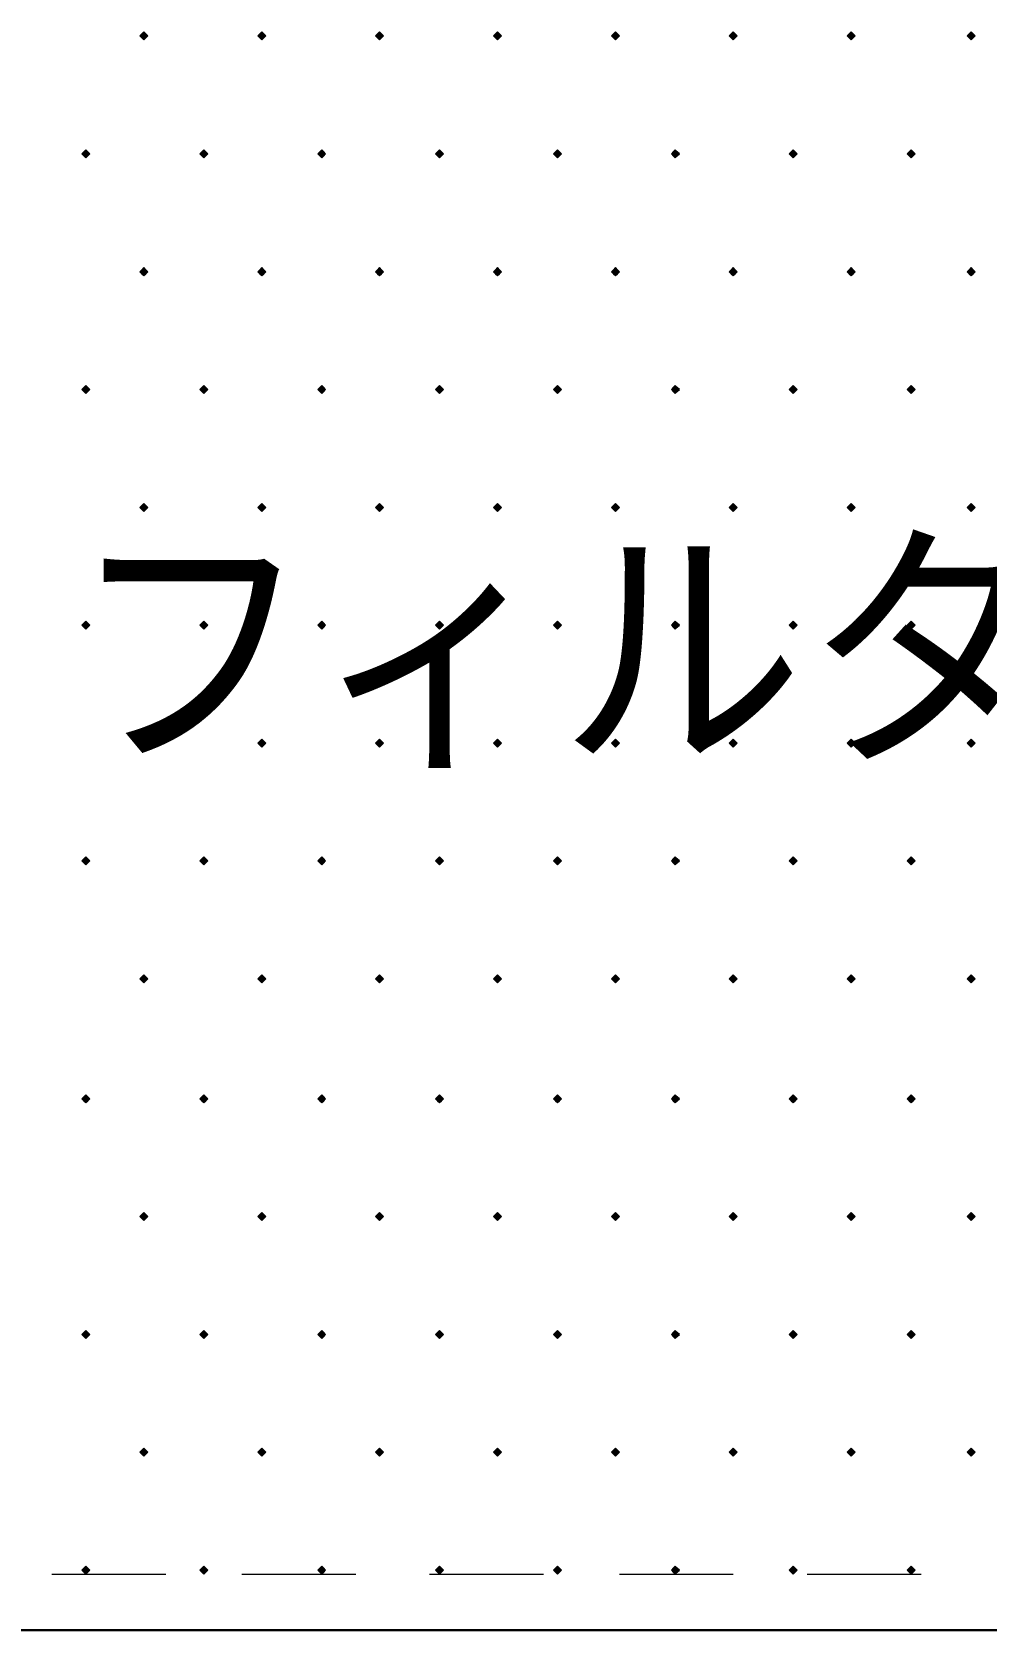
# Model space of a CAD drawing. Header units: millimetres. Extents: x 0 to 420, y 0 to 297.
# Drawn here: x 260.94 to 271.05, y 181.84 to 198.78 of the extents above; entities that cross this region are included whole.
import ezdxf
from ezdxf.enums import TextEntityAlignment as Align

# ---------------------------------------------------------------- set-up
doc = ezdxf.new("R2010")
doc.units = ezdxf.units.MM
doc.styles.add('kst32b', font='NotoSansJP-Variable.ttf')

msp = doc.modelspace()

# ---------------------------------------------------------------- hatches: boundary and pattern name
for points in [[(262.128, 198.776), (262.107, 198.755), (262.086, 198.734), (262.107, 198.713), (262.128, 198.691), (262.149, 198.713), (262.17, 198.734), (262.149, 198.755), (262.128, 198.776)], [(263.377, 198.776), (263.356, 198.755), (263.335, 198.734), (263.356, 198.713), (263.377, 198.691), (263.398, 198.713), (263.419, 198.734), (263.398, 198.755), (263.377, 198.776)], [(264.626, 198.776), (264.604, 198.755), (264.583, 198.734), (264.604, 198.713), (264.626, 198.691), (264.647, 198.713), (264.668, 198.734), (264.647, 198.755), (264.626, 198.776)], [(265.875, 198.776), (265.853, 198.755), (265.832, 198.734), (265.853, 198.713), (265.875, 198.691), (265.896, 198.713), (265.917, 198.734), (265.896, 198.755), (265.875, 198.776)], [(267.123, 198.776), (267.102, 198.755), (267.081, 198.734), (267.102, 198.713), (267.123, 198.691), (267.145, 198.713), (267.166, 198.734), (267.145, 198.755), (267.123, 198.776)], [(268.372, 198.776), (268.351, 198.755), (268.33, 198.734), (268.351, 198.713), (268.372, 198.691), (268.393, 198.713), (268.414, 198.734), (268.393, 198.755), (268.372, 198.776)], [(269.621, 198.776), (269.6, 198.755), (269.579, 198.734), (269.6, 198.713), (269.621, 198.691), (269.642, 198.713), (269.663, 198.734), (269.642, 198.755), (269.621, 198.776)], [(270.891, 198.776), (270.87, 198.755), (270.849, 198.734), (270.87, 198.713), (270.891, 198.691), (270.912, 198.713), (270.933, 198.734), (270.912, 198.755), (270.891, 198.776)], [(261.514, 197.527), (261.493, 197.506), (261.472, 197.485), (261.493, 197.464), (261.514, 197.443), (261.535, 197.464), (261.557, 197.485), (261.535, 197.506), (261.514, 197.527)], [(262.763, 197.527), (262.742, 197.506), (262.721, 197.485), (262.742, 197.464), (262.763, 197.443), (262.784, 197.464), (262.805, 197.485), (262.784, 197.506), (262.763, 197.527)], [(264.012, 197.527), (263.991, 197.506), (263.97, 197.485), (263.991, 197.464), (264.012, 197.443), (264.033, 197.464), (264.054, 197.485), (264.033, 197.506), (264.012, 197.527)], [(265.261, 197.527), (265.239, 197.506), (265.218, 197.485), (265.239, 197.464), (265.261, 197.443), (265.282, 197.464), (265.303, 197.485), (265.282, 197.506), (265.261, 197.527)], [(266.51, 197.527), (266.488, 197.506), (266.467, 197.485), (266.488, 197.464), (266.51, 197.443), (266.531, 197.464), (266.552, 197.485), (266.531, 197.506), (266.51, 197.527)], [(267.758, 197.527), (267.737, 197.506), (267.716, 197.485), (267.737, 197.464), (267.758, 197.443), (267.779, 197.464), (267.801, 197.485), (267.779, 197.506), (267.758, 197.527)], [(269.007, 197.527), (268.986, 197.506), (268.965, 197.485), (268.986, 197.464), (269.007, 197.443), (269.028, 197.464), (269.05, 197.485), (269.028, 197.506), (269.007, 197.527)], [(270.256, 197.527), (270.235, 197.506), (270.214, 197.485), (270.235, 197.464), (270.256, 197.443), (270.277, 197.464), (270.298, 197.485), (270.277, 197.506), (270.256, 197.527)], [(262.128, 196.279), (262.107, 196.257), (262.086, 196.236), (262.107, 196.215), (262.128, 196.194), (262.149, 196.215), (262.17, 196.236), (262.149, 196.257), (262.128, 196.279)], [(263.377, 196.279), (263.356, 196.257), (263.335, 196.236), (263.356, 196.215), (263.377, 196.194), (263.398, 196.215), (263.419, 196.236), (263.398, 196.257), (263.377, 196.279)], [(264.626, 196.279), (264.604, 196.257), (264.583, 196.236), (264.604, 196.215), (264.626, 196.194), (264.647, 196.215), (264.668, 196.236), (264.647, 196.257), (264.626, 196.279)], [(265.875, 196.279), (265.853, 196.257), (265.832, 196.236), (265.853, 196.215), (265.875, 196.194), (265.896, 196.215), (265.917, 196.236), (265.896, 196.257), (265.875, 196.279)], [(267.123, 196.279), (267.102, 196.257), (267.081, 196.236), (267.102, 196.215), (267.123, 196.194), (267.145, 196.215), (267.166, 196.236), (267.145, 196.257), (267.123, 196.279)], [(268.372, 196.279), (268.351, 196.257), (268.33, 196.236), (268.351, 196.215), (268.372, 196.194), (268.393, 196.215), (268.414, 196.236), (268.393, 196.257), (268.372, 196.279)], [(269.621, 196.279), (269.6, 196.257), (269.579, 196.236), (269.6, 196.215), (269.621, 196.194), (269.642, 196.215), (269.663, 196.236), (269.642, 196.257), (269.621, 196.279)], [(270.891, 196.279), (270.87, 196.257), (270.849, 196.236), (270.87, 196.215), (270.891, 196.194), (270.912, 196.215), (270.933, 196.236), (270.912, 196.257), (270.891, 196.279)], [(261.514, 195.03), (261.493, 195.008), (261.472, 194.987), (261.493, 194.966), (261.514, 194.945), (261.535, 194.966), (261.557, 194.987), (261.535, 195.008), (261.514, 195.03)], [(262.763, 195.03), (262.742, 195.008), (262.721, 194.987), (262.742, 194.966), (262.763, 194.945), (262.784, 194.966), (262.805, 194.987), (262.784, 195.008), (262.763, 195.03)], [(264.012, 195.03), (263.991, 195.008), (263.97, 194.987), (263.991, 194.966), (264.012, 194.945), (264.033, 194.966), (264.054, 194.987), (264.033, 195.008), (264.012, 195.03)], [(265.261, 195.03), (265.239, 195.008), (265.218, 194.987), (265.239, 194.966), (265.261, 194.945), (265.282, 194.966), (265.303, 194.987), (265.282, 195.008), (265.261, 195.03)], [(266.51, 195.03), (266.488, 195.008), (266.467, 194.987), (266.488, 194.966), (266.51, 194.945), (266.531, 194.966), (266.552, 194.987), (266.531, 195.008), (266.51, 195.03)], [(267.758, 195.03), (267.737, 195.008), (267.716, 194.987), (267.737, 194.966), (267.758, 194.945), (267.779, 194.966), (267.801, 194.987), (267.779, 195.008), (267.758, 195.03)], [(269.007, 195.03), (268.986, 195.008), (268.965, 194.987), (268.986, 194.966), (269.007, 194.945), (269.028, 194.966), (269.05, 194.987), (269.028, 195.008), (269.007, 195.03)], [(270.256, 195.03), (270.235, 195.008), (270.214, 194.987), (270.235, 194.966), (270.256, 194.945), (270.277, 194.966), (270.298, 194.987), (270.277, 195.008), (270.256, 195.03)], [(262.128, 193.781), (262.107, 193.76), (262.086, 193.738), (262.107, 193.717), (262.128, 193.696), (262.149, 193.717), (262.17, 193.738), (262.149, 193.76), (262.128, 193.781)], [(263.377, 193.781), (263.356, 193.76), (263.335, 193.738), (263.356, 193.717), (263.377, 193.696), (263.398, 193.717), (263.419, 193.738), (263.398, 193.76), (263.377, 193.781)], [(264.626, 193.781), (264.604, 193.76), (264.583, 193.738), (264.604, 193.717), (264.626, 193.696), (264.647, 193.717), (264.668, 193.738), (264.647, 193.76), (264.626, 193.781)], [(265.875, 193.781), (265.853, 193.76), (265.832, 193.738), (265.853, 193.717), (265.875, 193.696), (265.896, 193.717), (265.917, 193.738), (265.896, 193.76), (265.875, 193.781)], [(267.123, 193.781), (267.102, 193.76), (267.081, 193.738), (267.102, 193.717), (267.123, 193.696), (267.145, 193.717), (267.166, 193.738), (267.145, 193.76), (267.123, 193.781)], [(268.372, 193.781), (268.351, 193.76), (268.33, 193.738), (268.351, 193.717), (268.372, 193.696), (268.393, 193.717), (268.414, 193.738), (268.393, 193.76), (268.372, 193.781)], [(269.621, 193.781), (269.6, 193.76), (269.579, 193.738), (269.6, 193.717), (269.621, 193.696), (269.642, 193.717), (269.663, 193.738), (269.642, 193.76), (269.621, 193.781)], [(270.891, 193.781), (270.87, 193.76), (270.849, 193.738), (270.87, 193.717), (270.891, 193.696), (270.912, 193.717), (270.933, 193.738), (270.912, 193.76), (270.891, 193.781)], [(261.514, 192.532), (261.493, 192.511), (261.472, 192.49), (261.493, 192.469), (261.514, 192.447), (261.535, 192.469), (261.557, 192.49), (261.535, 192.511), (261.514, 192.532)], [(262.763, 192.532), (262.742, 192.511), (262.721, 192.49), (262.742, 192.469), (262.763, 192.447), (262.784, 192.469), (262.805, 192.49), (262.784, 192.511), (262.763, 192.532)], [(264.012, 192.532), (263.991, 192.511), (263.97, 192.49), (263.991, 192.469), (264.012, 192.447), (264.033, 192.469), (264.054, 192.49), (264.033, 192.511), (264.012, 192.532)], [(265.261, 192.532), (265.239, 192.511), (265.218, 192.49), (265.239, 192.469), (265.261, 192.447), (265.282, 192.469), (265.303, 192.49), (265.282, 192.511), (265.261, 192.532)], [(266.51, 192.532), (266.488, 192.511), (266.467, 192.49), (266.488, 192.469), (266.51, 192.447), (266.531, 192.469), (266.552, 192.49), (266.531, 192.511), (266.51, 192.532)], [(267.758, 192.532), (267.737, 192.511), (267.716, 192.49), (267.737, 192.469), (267.758, 192.447), (267.779, 192.469), (267.801, 192.49), (267.779, 192.511), (267.758, 192.532)], [(269.007, 192.532), (268.986, 192.511), (268.965, 192.49), (268.986, 192.469), (269.007, 192.447), (269.028, 192.469), (269.05, 192.49), (269.028, 192.511), (269.007, 192.532)], [(270.256, 192.532), (270.235, 192.511), (270.214, 192.49), (270.235, 192.469), (270.256, 192.447), (270.277, 192.469), (270.298, 192.49), (270.277, 192.511), (270.256, 192.532)], [(262.128, 191.283), (262.107, 191.262), (262.086, 191.241), (262.107, 191.22), (262.128, 191.198), (262.149, 191.22), (262.17, 191.241), (262.149, 191.262), (262.128, 191.283)], [(263.377, 191.283), (263.356, 191.262), (263.335, 191.241), (263.356, 191.22), (263.377, 191.198), (263.398, 191.22), (263.419, 191.241), (263.398, 191.262), (263.377, 191.283)], [(264.626, 191.283), (264.604, 191.262), (264.583, 191.241), (264.604, 191.22), (264.626, 191.198), (264.647, 191.22), (264.668, 191.241), (264.647, 191.262), (264.626, 191.283)], [(265.875, 191.283), (265.853, 191.262), (265.832, 191.241), (265.853, 191.22), (265.875, 191.198), (265.896, 191.22), (265.917, 191.241), (265.896, 191.262), (265.875, 191.283)], [(267.123, 191.283), (267.102, 191.262), (267.081, 191.241), (267.102, 191.22), (267.123, 191.198), (267.145, 191.22), (267.166, 191.241), (267.145, 191.262), (267.123, 191.283)], [(268.372, 191.283), (268.351, 191.262), (268.33, 191.241), (268.351, 191.22), (268.372, 191.198), (268.393, 191.22), (268.414, 191.241), (268.393, 191.262), (268.372, 191.283)], [(269.621, 191.283), (269.6, 191.262), (269.579, 191.241), (269.6, 191.22), (269.621, 191.198), (269.642, 191.22), (269.663, 191.241), (269.642, 191.262), (269.621, 191.283)], [(270.891, 191.283), (270.87, 191.262), (270.849, 191.241), (270.87, 191.22), (270.891, 191.198), (270.912, 191.22), (270.933, 191.241), (270.912, 191.262), (270.891, 191.283)], [(261.514, 190.034), (261.493, 190.013), (261.472, 189.992), (261.493, 189.971), (261.514, 189.95), (261.535, 189.971), (261.557, 189.992), (261.535, 190.013), (261.514, 190.034)], [(262.763, 190.034), (262.742, 190.013), (262.721, 189.992), (262.742, 189.971), (262.763, 189.95), (262.784, 189.971), (262.805, 189.992), (262.784, 190.013), (262.763, 190.034)], [(264.012, 190.034), (263.991, 190.013), (263.97, 189.992), (263.991, 189.971), (264.012, 189.95), (264.033, 189.971), (264.054, 189.992), (264.033, 190.013), (264.012, 190.034)], [(265.261, 190.034), (265.239, 190.013), (265.218, 189.992), (265.239, 189.971), (265.261, 189.95), (265.282, 189.971), (265.303, 189.992), (265.282, 190.013), (265.261, 190.034)], [(266.51, 190.034), (266.488, 190.013), (266.467, 189.992), (266.488, 189.971), (266.51, 189.95), (266.531, 189.971), (266.552, 189.992), (266.531, 190.013), (266.51, 190.034)], [(267.758, 190.034), (267.737, 190.013), (267.716, 189.992), (267.737, 189.971), (267.758, 189.95), (267.779, 189.971), (267.801, 189.992), (267.779, 190.013), (267.758, 190.034)], [(269.007, 190.034), (268.986, 190.013), (268.965, 189.992), (268.986, 189.971), (269.007, 189.95), (269.028, 189.971), (269.05, 189.992), (269.028, 190.013), (269.007, 190.034)], [(270.256, 190.034), (270.235, 190.013), (270.214, 189.992), (270.235, 189.971), (270.256, 189.95), (270.277, 189.971), (270.298, 189.992), (270.277, 190.013), (270.256, 190.034)], [(262.128, 188.786), (262.107, 188.764), (262.086, 188.743), (262.107, 188.722), (262.128, 188.701), (262.149, 188.722), (262.17, 188.743), (262.149, 188.764), (262.128, 188.786)], [(263.377, 188.786), (263.356, 188.764), (263.335, 188.743), (263.356, 188.722), (263.377, 188.701), (263.398, 188.722), (263.419, 188.743), (263.398, 188.764), (263.377, 188.786)], [(264.626, 188.786), (264.604, 188.764), (264.583, 188.743), (264.604, 188.722), (264.626, 188.701), (264.647, 188.722), (264.668, 188.743), (264.647, 188.764), (264.626, 188.786)], [(265.875, 188.786), (265.853, 188.764), (265.832, 188.743), (265.853, 188.722), (265.875, 188.701), (265.896, 188.722), (265.917, 188.743), (265.896, 188.764), (265.875, 188.786)], [(267.123, 188.786), (267.102, 188.764), (267.081, 188.743), (267.102, 188.722), (267.123, 188.701), (267.145, 188.722), (267.166, 188.743), (267.145, 188.764), (267.123, 188.786)], [(268.372, 188.786), (268.351, 188.764), (268.33, 188.743), (268.351, 188.722), (268.372, 188.701), (268.393, 188.722), (268.414, 188.743), (268.393, 188.764), (268.372, 188.786)], [(269.621, 188.786), (269.6, 188.764), (269.579, 188.743), (269.6, 188.722), (269.621, 188.701), (269.642, 188.722), (269.663, 188.743), (269.642, 188.764), (269.621, 188.786)], [(270.891, 188.786), (270.87, 188.764), (270.849, 188.743), (270.87, 188.722), (270.891, 188.701), (270.912, 188.722), (270.933, 188.743), (270.912, 188.764), (270.891, 188.786)], [(261.514, 187.515), (261.493, 187.494), (261.472, 187.473), (261.493, 187.452), (261.514, 187.431), (261.535, 187.452), (261.557, 187.473), (261.535, 187.494), (261.514, 187.515)], [(262.763, 187.515), (262.742, 187.494), (262.721, 187.473), (262.742, 187.452), (262.763, 187.431), (262.784, 187.452), (262.805, 187.473), (262.784, 187.494), (262.763, 187.515)], [(264.012, 187.515), (263.991, 187.494), (263.97, 187.473), (263.991, 187.452), (264.012, 187.431), (264.033, 187.452), (264.054, 187.473), (264.033, 187.494), (264.012, 187.515)], [(265.261, 187.515), (265.239, 187.494), (265.218, 187.473), (265.239, 187.452), (265.261, 187.431), (265.282, 187.452), (265.303, 187.473), (265.282, 187.494), (265.261, 187.515)], [(266.51, 187.515), (266.488, 187.494), (266.467, 187.473), (266.488, 187.452), (266.51, 187.431), (266.531, 187.452), (266.552, 187.473), (266.531, 187.494), (266.51, 187.515)], [(267.758, 187.515), (267.737, 187.494), (267.716, 187.473), (267.737, 187.452), (267.758, 187.431), (267.779, 187.452), (267.801, 187.473), (267.779, 187.494), (267.758, 187.515)], [(269.007, 187.515), (268.986, 187.494), (268.965, 187.473), (268.986, 187.452), (269.007, 187.431), (269.028, 187.452), (269.05, 187.473), (269.028, 187.494), (269.007, 187.515)], [(270.256, 187.515), (270.235, 187.494), (270.214, 187.473), (270.235, 187.452), (270.256, 187.431), (270.277, 187.452), (270.298, 187.473), (270.277, 187.494), (270.256, 187.515)], [(262.128, 186.267), (262.107, 186.246), (262.086, 186.224), (262.107, 186.203), (262.128, 186.182), (262.149, 186.203), (262.17, 186.224), (262.149, 186.246), (262.128, 186.267)], [(263.377, 186.267), (263.356, 186.246), (263.335, 186.224), (263.356, 186.203), (263.377, 186.182), (263.398, 186.203), (263.419, 186.224), (263.398, 186.246), (263.377, 186.267)], [(264.626, 186.267), (264.604, 186.246), (264.583, 186.224), (264.604, 186.203), (264.626, 186.182), (264.647, 186.203), (264.668, 186.224), (264.647, 186.246), (264.626, 186.267)], [(265.875, 186.267), (265.853, 186.246), (265.832, 186.224), (265.853, 186.203), (265.875, 186.182), (265.896, 186.203), (265.917, 186.224), (265.896, 186.246), (265.875, 186.267)], [(267.123, 186.267), (267.102, 186.246), (267.081, 186.224), (267.102, 186.203), (267.123, 186.182), (267.145, 186.203), (267.166, 186.224), (267.145, 186.246), (267.123, 186.267)], [(268.372, 186.267), (268.351, 186.246), (268.33, 186.224), (268.351, 186.203), (268.372, 186.182), (268.393, 186.203), (268.414, 186.224), (268.393, 186.246), (268.372, 186.267)], [(269.621, 186.267), (269.6, 186.246), (269.579, 186.224), (269.6, 186.203), (269.621, 186.182), (269.642, 186.203), (269.663, 186.224), (269.642, 186.246), (269.621, 186.267)], [(270.891, 186.267), (270.87, 186.246), (270.849, 186.224), (270.87, 186.203), (270.891, 186.182), (270.912, 186.203), (270.933, 186.224), (270.912, 186.246), (270.891, 186.267)], [(261.514, 185.018), (261.493, 184.997), (261.472, 184.975), (261.493, 184.954), (261.514, 184.933), (261.535, 184.954), (261.557, 184.975), (261.535, 184.997), (261.514, 185.018)], [(262.763, 185.018), (262.742, 184.997), (262.721, 184.975), (262.742, 184.954), (262.763, 184.933), (262.784, 184.954), (262.805, 184.975), (262.784, 184.997), (262.763, 185.018)], [(264.012, 185.018), (263.991, 184.997), (263.97, 184.975), (263.991, 184.954), (264.012, 184.933), (264.033, 184.954), (264.054, 184.975), (264.033, 184.997), (264.012, 185.018)], [(265.261, 185.018), (265.239, 184.997), (265.218, 184.975), (265.239, 184.954), (265.261, 184.933), (265.282, 184.954), (265.303, 184.975), (265.282, 184.997), (265.261, 185.018)], [(266.51, 185.018), (266.488, 184.997), (266.467, 184.975), (266.488, 184.954), (266.51, 184.933), (266.531, 184.954), (266.552, 184.975), (266.531, 184.997), (266.51, 185.018)], [(267.758, 185.018), (267.737, 184.997), (267.716, 184.975), (267.737, 184.954), (267.758, 184.933), (267.779, 184.954), (267.801, 184.975), (267.779, 184.997), (267.758, 185.018)], [(269.007, 185.018), (268.986, 184.997), (268.965, 184.975), (268.986, 184.954), (269.007, 184.933), (269.028, 184.954), (269.05, 184.975), (269.028, 184.997), (269.007, 185.018)], [(270.256, 185.018), (270.235, 184.997), (270.214, 184.975), (270.235, 184.954), (270.256, 184.933), (270.277, 184.954), (270.298, 184.975), (270.277, 184.997), (270.256, 185.018)], [(262.128, 183.769), (262.107, 183.748), (262.086, 183.727), (262.107, 183.705), (262.128, 183.684), (262.149, 183.705), (262.17, 183.727), (262.149, 183.748), (262.128, 183.769)], [(263.377, 183.769), (263.356, 183.748), (263.335, 183.727), (263.356, 183.705), (263.377, 183.684), (263.398, 183.705), (263.419, 183.727), (263.398, 183.748), (263.377, 183.769)], [(264.626, 183.769), (264.604, 183.748), (264.583, 183.727), (264.604, 183.705), (264.626, 183.684), (264.647, 183.705), (264.668, 183.727), (264.647, 183.748), (264.626, 183.769)], [(265.875, 183.769), (265.853, 183.748), (265.832, 183.727), (265.853, 183.705), (265.875, 183.684), (265.896, 183.705), (265.917, 183.727), (265.896, 183.748), (265.875, 183.769)], [(267.123, 183.769), (267.102, 183.748), (267.081, 183.727), (267.102, 183.705), (267.123, 183.684), (267.145, 183.705), (267.166, 183.727), (267.145, 183.748), (267.123, 183.769)], [(268.372, 183.769), (268.351, 183.748), (268.33, 183.727), (268.351, 183.705), (268.372, 183.684), (268.393, 183.705), (268.414, 183.727), (268.393, 183.748), (268.372, 183.769)], [(269.621, 183.769), (269.6, 183.748), (269.579, 183.727), (269.6, 183.705), (269.621, 183.684), (269.642, 183.705), (269.663, 183.727), (269.642, 183.748), (269.621, 183.769)], [(270.891, 183.769), (270.87, 183.748), (270.849, 183.727), (270.87, 183.705), (270.891, 183.684), (270.912, 183.705), (270.933, 183.727), (270.912, 183.748), (270.891, 183.769)], [(261.514, 182.52), (261.493, 182.499), (261.472, 182.478), (261.493, 182.457), (261.514, 182.436), (261.535, 182.457), (261.557, 182.478), (261.535, 182.499), (261.514, 182.52)], [(262.763, 182.52), (262.742, 182.499), (262.721, 182.478), (262.742, 182.457), (262.763, 182.436), (262.784, 182.457), (262.805, 182.478), (262.784, 182.499), (262.763, 182.52)], [(264.012, 182.52), (263.991, 182.499), (263.97, 182.478), (263.991, 182.457), (264.012, 182.436), (264.033, 182.457), (264.054, 182.478), (264.033, 182.499), (264.012, 182.52)], [(265.261, 182.52), (265.239, 182.499), (265.218, 182.478), (265.239, 182.457), (265.261, 182.436), (265.282, 182.457), (265.303, 182.478), (265.282, 182.499), (265.261, 182.52)], [(266.51, 182.52), (266.488, 182.499), (266.467, 182.478), (266.488, 182.457), (266.51, 182.436), (266.531, 182.457), (266.552, 182.478), (266.531, 182.499), (266.51, 182.52)], [(267.758, 182.52), (267.737, 182.499), (267.716, 182.478), (267.737, 182.457), (267.758, 182.436), (267.779, 182.457), (267.801, 182.478), (267.779, 182.499), (267.758, 182.52)], [(269.007, 182.52), (268.986, 182.499), (268.965, 182.478), (268.986, 182.457), (269.007, 182.436), (269.028, 182.457), (269.05, 182.478), (269.028, 182.499), (269.007, 182.52)], [(270.256, 182.52), (270.235, 182.499), (270.214, 182.478), (270.235, 182.457), (270.256, 182.436), (270.277, 182.457), (270.298, 182.478), (270.277, 182.499), (270.256, 182.52)]]:
    msp.add_hatch(color=7).paths.add_polyline_path(points)

# ---------------------------------------------------------------- linework, layer by layer
at = {"lineweight": 0}
for points in [[(262.128, 198.776), (262.107, 198.755), (262.086, 198.734), (262.107, 198.713), (262.128, 198.691), (262.149, 198.713), (262.17, 198.734), (262.149, 198.755)], [(263.377, 198.776), (263.356, 198.755), (263.335, 198.734), (263.356, 198.713), (263.377, 198.691), (263.398, 198.713), (263.419, 198.734), (263.398, 198.755)], [(264.626, 198.776), (264.604, 198.755), (264.583, 198.734), (264.604, 198.713), (264.626, 198.691), (264.647, 198.713), (264.668, 198.734), (264.647, 198.755)], [(265.875, 198.776), (265.853, 198.755), (265.832, 198.734), (265.853, 198.713), (265.875, 198.691), (265.896, 198.713), (265.917, 198.734), (265.896, 198.755)], [(267.123, 198.776), (267.102, 198.755), (267.081, 198.734), (267.102, 198.713), (267.123, 198.691), (267.145, 198.713), (267.166, 198.734), (267.145, 198.755)], [(268.372, 198.776), (268.351, 198.755), (268.33, 198.734), (268.351, 198.713), (268.372, 198.691), (268.393, 198.713), (268.414, 198.734), (268.393, 198.755)], [(269.621, 198.776), (269.6, 198.755), (269.579, 198.734), (269.6, 198.713), (269.621, 198.691), (269.642, 198.713), (269.663, 198.734), (269.642, 198.755)], [(270.891, 198.776), (270.87, 198.755), (270.849, 198.734), (270.87, 198.713), (270.891, 198.691), (270.912, 198.713), (270.933, 198.734), (270.912, 198.755)], [(261.514, 197.527), (261.493, 197.506), (261.472, 197.485), (261.493, 197.464), (261.514, 197.443), (261.535, 197.464), (261.557, 197.485), (261.535, 197.506)], [(262.763, 197.527), (262.742, 197.506), (262.721, 197.485), (262.742, 197.464), (262.763, 197.443), (262.784, 197.464), (262.805, 197.485), (262.784, 197.506)], [(264.012, 197.527), (263.991, 197.506), (263.97, 197.485), (263.991, 197.464), (264.012, 197.443), (264.033, 197.464), (264.054, 197.485), (264.033, 197.506)], [(265.261, 197.527), (265.239, 197.506), (265.218, 197.485), (265.239, 197.464), (265.261, 197.443), (265.282, 197.464), (265.303, 197.485), (265.282, 197.506)], [(266.51, 197.527), (266.488, 197.506), (266.467, 197.485), (266.488, 197.464), (266.51, 197.443), (266.531, 197.464), (266.552, 197.485), (266.531, 197.506)], [(267.758, 197.527), (267.737, 197.506), (267.716, 197.485), (267.737, 197.464), (267.758, 197.443), (267.779, 197.464), (267.801, 197.485), (267.779, 197.506)], [(269.007, 197.527), (268.986, 197.506), (268.965, 197.485), (268.986, 197.464), (269.007, 197.443), (269.028, 197.464), (269.05, 197.485), (269.028, 197.506)], [(270.256, 197.527), (270.235, 197.506), (270.214, 197.485), (270.235, 197.464), (270.256, 197.443), (270.277, 197.464), (270.298, 197.485), (270.277, 197.506)], [(262.128, 196.279), (262.107, 196.257), (262.086, 196.236), (262.107, 196.215), (262.128, 196.194), (262.149, 196.215), (262.17, 196.236), (262.149, 196.257)], [(263.377, 196.279), (263.356, 196.257), (263.335, 196.236), (263.356, 196.215), (263.377, 196.194), (263.398, 196.215), (263.419, 196.236), (263.398, 196.257)], [(264.626, 196.279), (264.604, 196.257), (264.583, 196.236), (264.604, 196.215), (264.626, 196.194), (264.647, 196.215), (264.668, 196.236), (264.647, 196.257)], [(265.875, 196.279), (265.853, 196.257), (265.832, 196.236), (265.853, 196.215), (265.875, 196.194), (265.896, 196.215), (265.917, 196.236), (265.896, 196.257)], [(267.123, 196.279), (267.102, 196.257), (267.081, 196.236), (267.102, 196.215), (267.123, 196.194), (267.145, 196.215), (267.166, 196.236), (267.145, 196.257)], [(268.372, 196.279), (268.351, 196.257), (268.33, 196.236), (268.351, 196.215), (268.372, 196.194), (268.393, 196.215), (268.414, 196.236), (268.393, 196.257)], [(269.621, 196.279), (269.6, 196.257), (269.579, 196.236), (269.6, 196.215), (269.621, 196.194), (269.642, 196.215), (269.663, 196.236), (269.642, 196.257)], [(270.891, 196.279), (270.87, 196.257), (270.849, 196.236), (270.87, 196.215), (270.891, 196.194), (270.912, 196.215), (270.933, 196.236), (270.912, 196.257)], [(261.514, 195.03), (261.493, 195.008), (261.472, 194.987), (261.493, 194.966), (261.514, 194.945), (261.535, 194.966), (261.557, 194.987), (261.535, 195.008)], [(262.763, 195.03), (262.742, 195.008), (262.721, 194.987), (262.742, 194.966), (262.763, 194.945), (262.784, 194.966), (262.805, 194.987), (262.784, 195.008)], [(264.012, 195.03), (263.991, 195.008), (263.97, 194.987), (263.991, 194.966), (264.012, 194.945), (264.033, 194.966), (264.054, 194.987), (264.033, 195.008)], [(265.261, 195.03), (265.239, 195.008), (265.218, 194.987), (265.239, 194.966), (265.261, 194.945), (265.282, 194.966), (265.303, 194.987), (265.282, 195.008)], [(266.51, 195.03), (266.488, 195.008), (266.467, 194.987), (266.488, 194.966), (266.51, 194.945), (266.531, 194.966), (266.552, 194.987), (266.531, 195.008)], [(267.758, 195.03), (267.737, 195.008), (267.716, 194.987), (267.737, 194.966), (267.758, 194.945), (267.779, 194.966), (267.801, 194.987), (267.779, 195.008)], [(269.007, 195.03), (268.986, 195.008), (268.965, 194.987), (268.986, 194.966), (269.007, 194.945), (269.028, 194.966), (269.05, 194.987), (269.028, 195.008)], [(270.256, 195.03), (270.235, 195.008), (270.214, 194.987), (270.235, 194.966), (270.256, 194.945), (270.277, 194.966), (270.298, 194.987), (270.277, 195.008)], [(262.128, 193.781), (262.107, 193.76), (262.086, 193.738), (262.107, 193.717), (262.128, 193.696), (262.149, 193.717), (262.17, 193.738), (262.149, 193.76)], [(263.377, 193.781), (263.356, 193.76), (263.335, 193.738), (263.356, 193.717), (263.377, 193.696), (263.398, 193.717), (263.419, 193.738), (263.398, 193.76)], [(264.626, 193.781), (264.604, 193.76), (264.583, 193.738), (264.604, 193.717), (264.626, 193.696), (264.647, 193.717), (264.668, 193.738), (264.647, 193.76)], [(265.875, 193.781), (265.853, 193.76), (265.832, 193.738), (265.853, 193.717), (265.875, 193.696), (265.896, 193.717), (265.917, 193.738), (265.896, 193.76)], [(267.123, 193.781), (267.102, 193.76), (267.081, 193.738), (267.102, 193.717), (267.123, 193.696), (267.145, 193.717), (267.166, 193.738), (267.145, 193.76)], [(268.372, 193.781), (268.351, 193.76), (268.33, 193.738), (268.351, 193.717), (268.372, 193.696), (268.393, 193.717), (268.414, 193.738), (268.393, 193.76)], [(269.621, 193.781), (269.6, 193.76), (269.579, 193.738), (269.6, 193.717), (269.621, 193.696), (269.642, 193.717), (269.663, 193.738), (269.642, 193.76)], [(270.891, 193.781), (270.87, 193.76), (270.849, 193.738), (270.87, 193.717), (270.891, 193.696), (270.912, 193.717), (270.933, 193.738), (270.912, 193.76)], [(261.514, 192.532), (261.493, 192.511), (261.472, 192.49), (261.493, 192.469), (261.514, 192.447), (261.535, 192.469), (261.557, 192.49), (261.535, 192.511)], [(262.763, 192.532), (262.742, 192.511), (262.721, 192.49), (262.742, 192.469), (262.763, 192.447), (262.784, 192.469), (262.805, 192.49), (262.784, 192.511)], [(264.012, 192.532), (263.991, 192.511), (263.97, 192.49), (263.991, 192.469), (264.012, 192.447), (264.033, 192.469), (264.054, 192.49), (264.033, 192.511)], [(265.261, 192.532), (265.239, 192.511), (265.218, 192.49), (265.239, 192.469), (265.261, 192.447), (265.282, 192.469), (265.303, 192.49), (265.282, 192.511)], [(266.51, 192.532), (266.488, 192.511), (266.467, 192.49), (266.488, 192.469), (266.51, 192.447), (266.531, 192.469), (266.552, 192.49), (266.531, 192.511)], [(267.758, 192.532), (267.737, 192.511), (267.716, 192.49), (267.737, 192.469), (267.758, 192.447), (267.779, 192.469), (267.801, 192.49), (267.779, 192.511)], [(269.007, 192.532), (268.986, 192.511), (268.965, 192.49), (268.986, 192.469), (269.007, 192.447), (269.028, 192.469), (269.05, 192.49), (269.028, 192.511)], [(270.256, 192.532), (270.235, 192.511), (270.214, 192.49), (270.235, 192.469), (270.256, 192.447), (270.277, 192.469), (270.298, 192.49), (270.277, 192.511)], [(262.128, 191.283), (262.107, 191.262), (262.086, 191.241), (262.107, 191.22), (262.128, 191.198), (262.149, 191.22), (262.17, 191.241), (262.149, 191.262)], [(263.377, 191.283), (263.356, 191.262), (263.335, 191.241), (263.356, 191.22), (263.377, 191.198), (263.398, 191.22), (263.419, 191.241), (263.398, 191.262)], [(264.626, 191.283), (264.604, 191.262), (264.583, 191.241), (264.604, 191.22), (264.626, 191.198), (264.647, 191.22), (264.668, 191.241), (264.647, 191.262)], [(265.875, 191.283), (265.853, 191.262), (265.832, 191.241), (265.853, 191.22), (265.875, 191.198), (265.896, 191.22), (265.917, 191.241), (265.896, 191.262)], [(267.123, 191.283), (267.102, 191.262), (267.081, 191.241), (267.102, 191.22), (267.123, 191.198), (267.145, 191.22), (267.166, 191.241), (267.145, 191.262)], [(268.372, 191.283), (268.351, 191.262), (268.33, 191.241), (268.351, 191.22), (268.372, 191.198), (268.393, 191.22), (268.414, 191.241), (268.393, 191.262)], [(269.621, 191.283), (269.6, 191.262), (269.579, 191.241), (269.6, 191.22), (269.621, 191.198), (269.642, 191.22), (269.663, 191.241), (269.642, 191.262)], [(270.891, 191.283), (270.87, 191.262), (270.849, 191.241), (270.87, 191.22), (270.891, 191.198), (270.912, 191.22), (270.933, 191.241), (270.912, 191.262)], [(261.514, 190.034), (261.493, 190.013), (261.472, 189.992), (261.493, 189.971), (261.514, 189.95), (261.535, 189.971), (261.557, 189.992), (261.535, 190.013)], [(262.763, 190.034), (262.742, 190.013), (262.721, 189.992), (262.742, 189.971), (262.763, 189.95), (262.784, 189.971), (262.805, 189.992), (262.784, 190.013)], [(264.012, 190.034), (263.991, 190.013), (263.97, 189.992), (263.991, 189.971), (264.012, 189.95), (264.033, 189.971), (264.054, 189.992), (264.033, 190.013)], [(265.261, 190.034), (265.239, 190.013), (265.218, 189.992), (265.239, 189.971), (265.261, 189.95), (265.282, 189.971), (265.303, 189.992), (265.282, 190.013)], [(266.51, 190.034), (266.488, 190.013), (266.467, 189.992), (266.488, 189.971), (266.51, 189.95), (266.531, 189.971), (266.552, 189.992), (266.531, 190.013)], [(267.758, 190.034), (267.737, 190.013), (267.716, 189.992), (267.737, 189.971), (267.758, 189.95), (267.779, 189.971), (267.801, 189.992), (267.779, 190.013)], [(269.007, 190.034), (268.986, 190.013), (268.965, 189.992), (268.986, 189.971), (269.007, 189.95), (269.028, 189.971), (269.05, 189.992), (269.028, 190.013)], [(270.256, 190.034), (270.235, 190.013), (270.214, 189.992), (270.235, 189.971), (270.256, 189.95), (270.277, 189.971), (270.298, 189.992), (270.277, 190.013)], [(262.128, 188.786), (262.107, 188.764), (262.086, 188.743), (262.107, 188.722), (262.128, 188.701), (262.149, 188.722), (262.17, 188.743), (262.149, 188.764)], [(263.377, 188.786), (263.356, 188.764), (263.335, 188.743), (263.356, 188.722), (263.377, 188.701), (263.398, 188.722), (263.419, 188.743), (263.398, 188.764)], [(264.626, 188.786), (264.604, 188.764), (264.583, 188.743), (264.604, 188.722), (264.626, 188.701), (264.647, 188.722), (264.668, 188.743), (264.647, 188.764)], [(265.875, 188.786), (265.853, 188.764), (265.832, 188.743), (265.853, 188.722), (265.875, 188.701), (265.896, 188.722), (265.917, 188.743), (265.896, 188.764)], [(267.123, 188.786), (267.102, 188.764), (267.081, 188.743), (267.102, 188.722), (267.123, 188.701), (267.145, 188.722), (267.166, 188.743), (267.145, 188.764)], [(268.372, 188.786), (268.351, 188.764), (268.33, 188.743), (268.351, 188.722), (268.372, 188.701), (268.393, 188.722), (268.414, 188.743), (268.393, 188.764)], [(269.621, 188.786), (269.6, 188.764), (269.579, 188.743), (269.6, 188.722), (269.621, 188.701), (269.642, 188.722), (269.663, 188.743), (269.642, 188.764)], [(270.891, 188.786), (270.87, 188.764), (270.849, 188.743), (270.87, 188.722), (270.891, 188.701), (270.912, 188.722), (270.933, 188.743), (270.912, 188.764)], [(261.514, 187.515), (261.493, 187.494), (261.472, 187.473), (261.493, 187.452), (261.514, 187.431), (261.535, 187.452), (261.557, 187.473), (261.535, 187.494)], [(262.763, 187.515), (262.742, 187.494), (262.721, 187.473), (262.742, 187.452), (262.763, 187.431), (262.784, 187.452), (262.805, 187.473), (262.784, 187.494)], [(264.012, 187.515), (263.991, 187.494), (263.97, 187.473), (263.991, 187.452), (264.012, 187.431), (264.033, 187.452), (264.054, 187.473), (264.033, 187.494)], [(265.261, 187.515), (265.239, 187.494), (265.218, 187.473), (265.239, 187.452), (265.261, 187.431), (265.282, 187.452), (265.303, 187.473), (265.282, 187.494)], [(266.51, 187.515), (266.488, 187.494), (266.467, 187.473), (266.488, 187.452), (266.51, 187.431), (266.531, 187.452), (266.552, 187.473), (266.531, 187.494)], [(267.758, 187.515), (267.737, 187.494), (267.716, 187.473), (267.737, 187.452), (267.758, 187.431), (267.779, 187.452), (267.801, 187.473), (267.779, 187.494)], [(269.007, 187.515), (268.986, 187.494), (268.965, 187.473), (268.986, 187.452), (269.007, 187.431), (269.028, 187.452), (269.05, 187.473), (269.028, 187.494)], [(270.256, 187.515), (270.235, 187.494), (270.214, 187.473), (270.235, 187.452), (270.256, 187.431), (270.277, 187.452), (270.298, 187.473), (270.277, 187.494)], [(262.128, 186.267), (262.107, 186.246), (262.086, 186.224), (262.107, 186.203), (262.128, 186.182), (262.149, 186.203), (262.17, 186.224), (262.149, 186.246)], [(263.377, 186.267), (263.356, 186.246), (263.335, 186.224), (263.356, 186.203), (263.377, 186.182), (263.398, 186.203), (263.419, 186.224), (263.398, 186.246)], [(264.626, 186.267), (264.604, 186.246), (264.583, 186.224), (264.604, 186.203), (264.626, 186.182), (264.647, 186.203), (264.668, 186.224), (264.647, 186.246)], [(265.875, 186.267), (265.853, 186.246), (265.832, 186.224), (265.853, 186.203), (265.875, 186.182), (265.896, 186.203), (265.917, 186.224), (265.896, 186.246)], [(267.123, 186.267), (267.102, 186.246), (267.081, 186.224), (267.102, 186.203), (267.123, 186.182), (267.145, 186.203), (267.166, 186.224), (267.145, 186.246)], [(268.372, 186.267), (268.351, 186.246), (268.33, 186.224), (268.351, 186.203), (268.372, 186.182), (268.393, 186.203), (268.414, 186.224), (268.393, 186.246)], [(269.621, 186.267), (269.6, 186.246), (269.579, 186.224), (269.6, 186.203), (269.621, 186.182), (269.642, 186.203), (269.663, 186.224), (269.642, 186.246)], [(270.891, 186.267), (270.87, 186.246), (270.849, 186.224), (270.87, 186.203), (270.891, 186.182), (270.912, 186.203), (270.933, 186.224), (270.912, 186.246)], [(261.514, 185.018), (261.493, 184.997), (261.472, 184.975), (261.493, 184.954), (261.514, 184.933), (261.535, 184.954), (261.557, 184.975), (261.535, 184.997)], [(262.763, 185.018), (262.742, 184.997), (262.721, 184.975), (262.742, 184.954), (262.763, 184.933), (262.784, 184.954), (262.805, 184.975), (262.784, 184.997)], [(264.012, 185.018), (263.991, 184.997), (263.97, 184.975), (263.991, 184.954), (264.012, 184.933), (264.033, 184.954), (264.054, 184.975), (264.033, 184.997)], [(265.261, 185.018), (265.239, 184.997), (265.218, 184.975), (265.239, 184.954), (265.261, 184.933), (265.282, 184.954), (265.303, 184.975), (265.282, 184.997)], [(266.51, 185.018), (266.488, 184.997), (266.467, 184.975), (266.488, 184.954), (266.51, 184.933), (266.531, 184.954), (266.552, 184.975), (266.531, 184.997)], [(267.758, 185.018), (267.737, 184.997), (267.716, 184.975), (267.737, 184.954), (267.758, 184.933), (267.779, 184.954), (267.801, 184.975), (267.779, 184.997)], [(269.007, 185.018), (268.986, 184.997), (268.965, 184.975), (268.986, 184.954), (269.007, 184.933), (269.028, 184.954), (269.05, 184.975), (269.028, 184.997)], [(270.256, 185.018), (270.235, 184.997), (270.214, 184.975), (270.235, 184.954), (270.256, 184.933), (270.277, 184.954), (270.298, 184.975), (270.277, 184.997)], [(262.128, 183.769), (262.107, 183.748), (262.086, 183.727), (262.107, 183.705), (262.128, 183.684), (262.149, 183.705), (262.17, 183.727), (262.149, 183.748)], [(263.377, 183.769), (263.356, 183.748), (263.335, 183.727), (263.356, 183.705), (263.377, 183.684), (263.398, 183.705), (263.419, 183.727), (263.398, 183.748)], [(264.626, 183.769), (264.604, 183.748), (264.583, 183.727), (264.604, 183.705), (264.626, 183.684), (264.647, 183.705), (264.668, 183.727), (264.647, 183.748)], [(265.875, 183.769), (265.853, 183.748), (265.832, 183.727), (265.853, 183.705), (265.875, 183.684), (265.896, 183.705), (265.917, 183.727), (265.896, 183.748)], [(267.123, 183.769), (267.102, 183.748), (267.081, 183.727), (267.102, 183.705), (267.123, 183.684), (267.145, 183.705), (267.166, 183.727), (267.145, 183.748)], [(268.372, 183.769), (268.351, 183.748), (268.33, 183.727), (268.351, 183.705), (268.372, 183.684), (268.393, 183.705), (268.414, 183.727), (268.393, 183.748)], [(269.621, 183.769), (269.6, 183.748), (269.579, 183.727), (269.6, 183.705), (269.621, 183.684), (269.642, 183.705), (269.663, 183.727), (269.642, 183.748)], [(270.891, 183.769), (270.87, 183.748), (270.849, 183.727), (270.87, 183.705), (270.891, 183.684), (270.912, 183.705), (270.933, 183.727), (270.912, 183.748)], [(261.514, 182.52), (261.493, 182.499), (261.472, 182.478), (261.493, 182.457), (261.514, 182.436), (261.535, 182.457), (261.557, 182.478), (261.535, 182.499)], [(262.763, 182.52), (262.742, 182.499), (262.721, 182.478), (262.742, 182.457), (262.763, 182.436), (262.784, 182.457), (262.805, 182.478), (262.784, 182.499)], [(264.012, 182.52), (263.991, 182.499), (263.97, 182.478), (263.991, 182.457), (264.012, 182.436), (264.033, 182.457), (264.054, 182.478), (264.033, 182.499)], [(265.261, 182.52), (265.239, 182.499), (265.218, 182.478), (265.239, 182.457), (265.261, 182.436), (265.282, 182.457), (265.303, 182.478), (265.282, 182.499)], [(266.51, 182.52), (266.488, 182.499), (266.467, 182.478), (266.488, 182.457), (266.51, 182.436), (266.531, 182.457), (266.552, 182.478), (266.531, 182.499)], [(267.758, 182.52), (267.737, 182.499), (267.716, 182.478), (267.737, 182.457), (267.758, 182.436), (267.779, 182.457), (267.801, 182.478), (267.779, 182.499)], [(269.007, 182.52), (268.986, 182.499), (268.965, 182.478), (268.986, 182.457), (269.007, 182.436), (269.028, 182.457), (269.05, 182.478), (269.028, 182.499)], [(270.256, 182.52), (270.235, 182.499), (270.214, 182.478), (270.235, 182.457), (270.256, 182.436), (270.277, 182.457), (270.298, 182.478), (270.277, 182.499)]]:
    msp.add_lwpolyline(points, close=True, dxfattribs=at)
at = {"lineweight": 13}
for points in [[(261.154, 182.436), (262.361, 182.436)], [(263.165, 182.436), (264.372, 182.436)], [(265.155, 182.436), (266.361, 182.436)], [(267.166, 182.436), (268.372, 182.436)], [(269.155, 182.436), (270.362, 182.436)]]:
    msp.add_lwpolyline(points, dxfattribs=at)
at = {"lineweight": 30}
msp.add_lwpolyline([(233.257, 181.843), (304.271, 181.843)], dxfattribs=at)

# ---------------------------------------------------------------- texts
at = {"style": 'kst32b'}
msp.add_text('フィルター層', height=2.0791, dxfattribs=at).set_placement((261.324, 191.198), (276.917, 191.198), align=Align.FIT)

doc.saveas('drawing.dxf')
